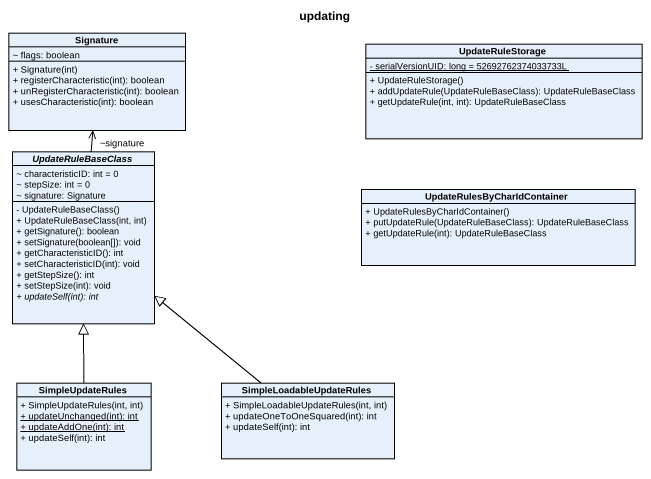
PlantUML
@startuml
title updating
hide circle
hide empty members
skinparam classAttributeIconSize 0
class Signature {
  ~ flags: boolean
  + Signature(int)
  + registerCharacteristic(int): boolean
  + unRegisterCharacteristic(int): boolean
  + usesCharacteristic(int): boolean
}
class UpdateRuleStorage {
  {static} - serialVersionUID: long = 52692762374033733L
  + UpdateRuleStorage()
  + addUpdateRule(UpdateRuleBaseClass): UpdateRuleBaseClass
  + getUpdateRule(int, int): UpdateRuleBaseClass
}
abstract class UpdateRuleBaseClass {
  ~ characteristicID: int = 0
  ~ stepSize: int = 0
  ~ signature: Signature
  - UpdateRuleBaseClass()
  + UpdateRuleBaseClass(int, int)
  + getSignature(): boolean
  + setSignature(boolean[]): void
  + getCharacteristicID(): int
  + setCharacteristicID(int): void
  + getStepSize(): int
  + setStepSize(int): void
  {abstract} + updateSelf(int): int
}
class UpdateRulesByCharIdContainer {
  + UpdateRulesByCharIdContainer()
  + putUpdateRule(UpdateRuleBaseClass): UpdateRuleBaseClass
  + getUpdateRule(int): UpdateRuleBaseClass
}
class SimpleUpdateRules {
  + SimpleUpdateRules(int, int)
  {static} + updateUnchanged(int): int
  {static} + updateAddOne(int): int
  + updateSelf(int): int
}
class SimpleLoadableUpdateRules {
  + SimpleLoadableUpdateRules(int, int)
  + updateOneToOneSquared(int): int
  + updateSelf(int): int
}
UpdateRuleBaseClass -up-> "~signature" Signature
SimpleUpdateRules -up-|> UpdateRuleBaseClass
SimpleLoadableUpdateRules -up-|> UpdateRuleBaseClass
@enduml
